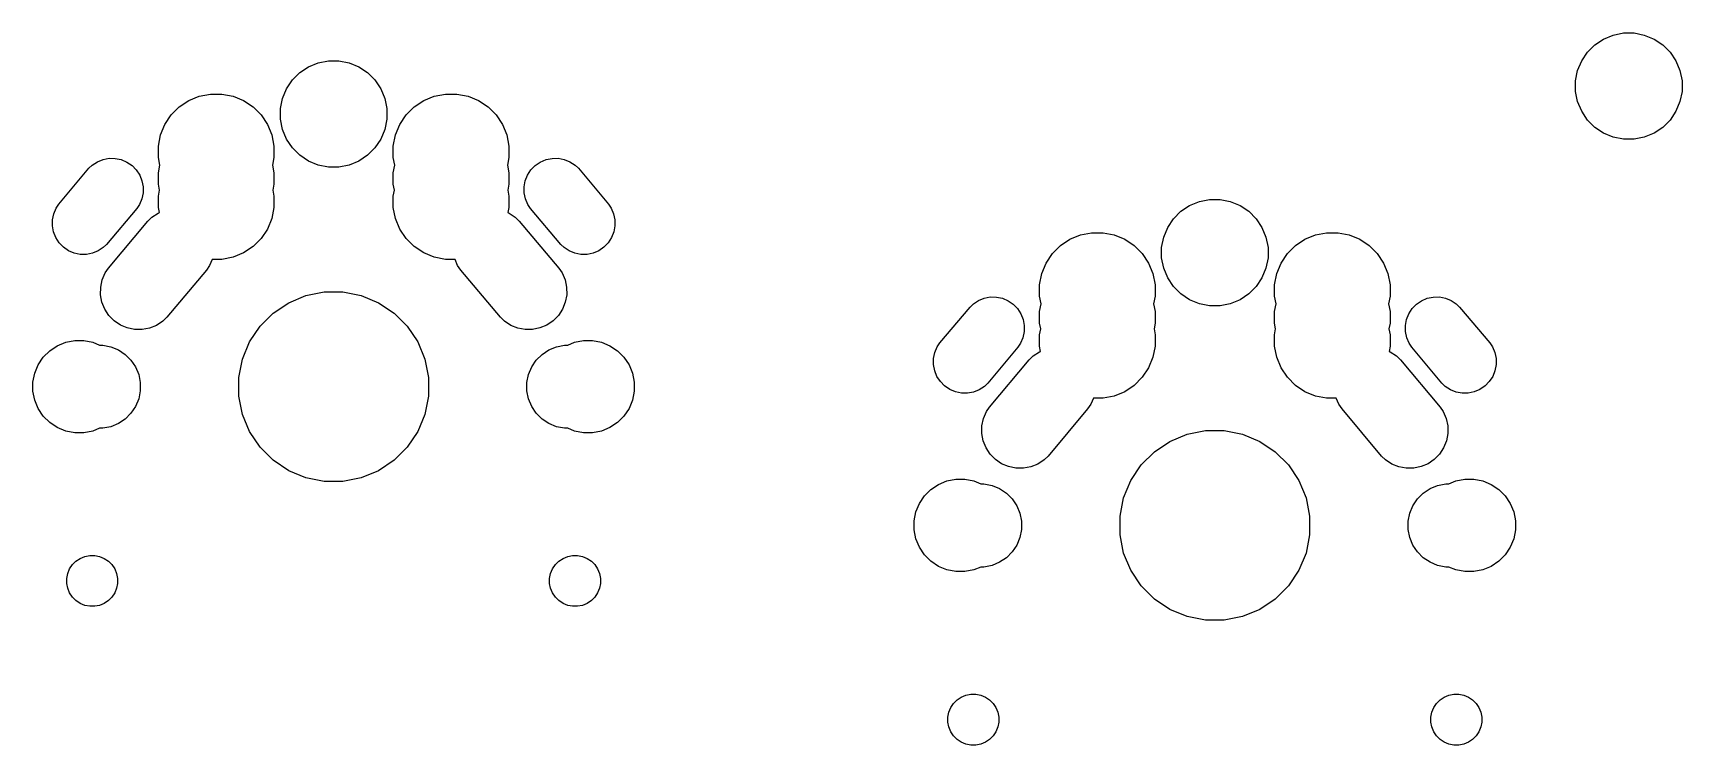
# Model space of a CAD drawing. Extents: x 38 to 192, y -155 to -33.
# Drawn here: x 117.7 to 153.35, y -111.85 to -96.45 of the extents above; entities that cross this region are included whole.
import ezdxf

# ---------------------------------------------------------------- set-up
doc = ezdxf.new("R2010")
doc.units = 0
doc.layers.add('BLACK', color=7, linetype='CONTINUOUS')

msp = doc.modelspace()

# ---------------------------------------------------------------- linework, layer by layer
at = {"layer": 'BLACK', "linetype": 'CONTINUOUS'}
for p, q in [((151.467, -96.7067), (151.655, -96.5809)), ((151.655, -96.5809), (151.865, -96.4942)), ((151.865, -96.4942), (152.087, -96.45)), ((152.087, -96.45), (152.313, -96.45)), ((152.313, -96.45), (152.535, -96.4942)), ((152.535, -96.4942), (152.745, -96.5809)), ((152.745, -96.5809), (152.933, -96.7067)), ((151.181, -97.0553), (151.307, -96.8669)), ((151.307, -96.8669), (151.467, -96.7067)), ((152.933, -96.7067), (153.093, -96.8669)), ((153.093, -96.8669), (153.219, -97.0553)), ((123.307, -97.4669), (123.467, -97.3067)), ((123.467, -97.3067), (123.655, -97.1809)), ((123.655, -97.1809), (123.865, -97.0942)), ((123.865, -97.0942), (124.087, -97.05)), ((124.087, -97.05), (124.313, -97.05)), ((124.313, -97.05), (124.535, -97.0942)), ((124.535, -97.0942), (124.745, -97.1809)), ((124.745, -97.1809), (124.933, -97.3067)), ((124.933, -97.3067), (125.093, -97.4669)), ((151.05, -97.4867), (151.094, -97.2646)), ((151.094, -97.2646), (151.181, -97.0553)), ((153.219, -97.0553), (153.306, -97.2646)), ((153.306, -97.2646), (153.35, -97.4867)), ((123.094, -97.8646), (123.181, -97.6553)), ((123.181, -97.6553), (123.307, -97.4669)), ((125.093, -97.4669), (125.219, -97.6553)), ((125.219, -97.6553), (125.306, -97.8646)), ((151.05, -97.7133), (151.05, -97.4867)), ((153.35, -97.4867), (153.35, -97.7133)), ((120.863, -98.0491), (121.068, -97.9123)), ((121.068, -97.9123), (121.295, -97.818)), ((121.295, -97.818), (121.537, -97.77)), ((121.537, -97.77), (121.783, -97.77)), ((121.783, -97.77), (122.025, -97.818)), ((122.025, -97.818), (122.252, -97.9123)), ((122.252, -97.9123), (122.457, -98.0491)), ((123.05, -98.0867), (123.094, -97.8646)), ((125.306, -97.8646), (125.35, -98.0867)), ((125.943, -98.0491), (126.148, -97.9123)), ((126.148, -97.9123), (126.375, -97.818)), ((126.375, -97.818), (126.617, -97.77)), ((126.617, -97.77), (126.863, -97.77)), ((126.863, -97.77), (127.105, -97.818)), ((127.105, -97.818), (127.332, -97.9123)), ((127.332, -97.9123), (127.537, -98.0491)), ((151.094, -97.9354), (151.05, -97.7133)), ((151.181, -98.1447), (151.094, -97.9354)), ((153.306, -97.9354), (153.219, -98.1447)), ((153.35, -97.7133), (153.306, -97.9354)), ((120.552, -98.4279), (120.689, -98.2232)), ((120.689, -98.2232), (120.863, -98.0491)), ((122.457, -98.0491), (122.631, -98.2232)), ((122.631, -98.2232), (122.768, -98.4279)), ((123.05, -98.3133), (123.05, -98.0867)), ((123.094, -98.5354), (123.05, -98.3133)), ((125.35, -98.3133), (125.306, -98.5354)), ((125.35, -98.0867), (125.35, -98.3133)), ((125.632, -98.4279), (125.769, -98.2232)), ((125.769, -98.2232), (125.943, -98.0491)), ((127.537, -98.0491), (127.711, -98.2232)), ((127.711, -98.2232), (127.848, -98.4279)), ((151.307, -98.3331), (151.181, -98.1447)), ((151.467, -98.4933), (151.307, -98.3331)), ((153.093, -98.3331), (152.933, -98.4933)), ((153.219, -98.1447), (153.093, -98.3331)), ((120.41, -98.8969), (120.458, -98.6554)), ((120.458, -98.6554), (120.552, -98.4279)), ((122.768, -98.4279), (122.862, -98.6554)), ((122.862, -98.6554), (122.91, -98.8969)), ((123.181, -98.7447), (123.094, -98.5354)), ((123.307, -98.9331), (123.181, -98.7447)), ((125.219, -98.7447), (125.093, -98.9331)), ((125.306, -98.5354), (125.219, -98.7447)), ((125.49, -98.8969), (125.538, -98.6554)), ((125.538, -98.6554), (125.632, -98.4279)), ((127.848, -98.4279), (127.942, -98.6554)), ((127.942, -98.6554), (127.99, -98.8969)), ((151.655, -98.6191), (151.467, -98.4933)), ((151.865, -98.7058), (151.655, -98.6191)), ((152.087, -98.75), (151.865, -98.7058)), ((152.313, -98.75), (152.087, -98.75)), ((152.535, -98.7058), (152.313, -98.75)), ((152.745, -98.6191), (152.535, -98.7058)), ((152.933, -98.4933), (152.745, -98.6191)), ((120.41, -99.1431), (120.41, -98.8969)), ((122.91, -98.8969), (122.91, -99.1431)), ((123.467, -99.0933), (123.307, -98.9331)), ((123.655, -99.2191), (123.467, -99.0933)), ((124.933, -99.0933), (124.745, -99.2191)), ((125.093, -98.9331), (124.933, -99.0933)), ((125.49, -99.1431), (125.49, -98.8969)), ((127.99, -98.8969), (127.99, -99.1431)), ((118.256, -100.155), (118.91, -99.3768)), ((118.91, -99.3768), (118.981, -99.3072)), ((118.981, -99.3072), (119.092, -99.2345)), ((119.092, -99.2345), (119.216, -99.185)), ((119.216, -99.185), (119.346, -99.1604)), ((119.346, -99.1604), (119.479, -99.1619)), ((119.479, -99.1619), (119.609, -99.1893)), ((119.609, -99.1893), (119.732, -99.2415)), ((119.732, -99.2415), (119.841, -99.3165)), ((119.841, -99.3165), (119.934, -99.4116)), ((119.934, -99.4116), (120.007, -99.5229)), ((120.443, -99.31), (120.41, -99.1431)), ((120.41, -99.4769), (120.443, -99.31)), ((122.91, -99.1431), (122.877, -99.31)), ((122.877, -99.31), (122.91, -99.4769)), ((123.865, -99.3058), (123.655, -99.2191)), ((124.087, -99.35), (123.865, -99.3058)), ((124.313, -99.35), (124.087, -99.35)), ((124.535, -99.3058), (124.313, -99.35)), ((124.745, -99.2191), (124.535, -99.3058)), ((125.523, -99.31), (125.49, -99.1431)), ((125.49, -99.4769), (125.523, -99.31)), ((127.99, -99.1431), (127.957, -99.31)), ((127.957, -99.31), (127.99, -99.4769)), ((128.393, -99.5229), (128.466, -99.4116)), ((128.466, -99.4116), (128.559, -99.3165)), ((128.559, -99.3165), (128.668, -99.2415)), ((128.668, -99.2415), (128.791, -99.1893)), ((128.791, -99.1893), (128.921, -99.1619)), ((128.921, -99.1619), (129.054, -99.1604)), ((129.054, -99.1604), (129.184, -99.185)), ((129.184, -99.185), (129.308, -99.2345)), ((129.308, -99.2345), (129.419, -99.3072)), ((129.419, -99.3072), (129.49, -99.3768)), ((129.49, -99.3768), (130.144, -100.155)), ((120.007, -99.5229), (120.056, -99.6463)), ((120.056, -99.6463), (120.081, -99.777)), ((120.081, -99.777), (120.08, -99.91)), ((120.41, -99.7231), (120.41, -99.4769)), ((120.435, -99.85), (120.41, -99.7231)), ((122.91, -99.7231), (122.885, -99.85)), ((122.91, -99.4769), (122.91, -99.7231)), ((125.49, -99.7231), (125.49, -99.4769)), ((125.515, -99.85), (125.49, -99.7231)), ((127.99, -99.7231), (127.965, -99.85)), ((127.99, -99.4769), (127.99, -99.7231)), ((128.319, -99.777), (128.344, -99.6463)), ((128.32, -99.91), (128.319, -99.777)), ((128.344, -99.6463), (128.393, -99.5229)), ((118.2, -100.238), (118.256, -100.155)), ((120, -100.162), (119.944, -100.245)), ((120.052, -100.04), (120, -100.162)), ((120.08, -99.91), (120.052, -100.04)), ((120.41, -99.9769), (120.435, -99.85)), ((120.41, -100.223), (120.41, -99.9769)), ((122.885, -99.85), (122.91, -99.9769)), ((122.91, -99.9769), (122.91, -100.223)), ((125.49, -99.9769), (125.515, -99.85)), ((125.49, -100.223), (125.49, -99.9769)), ((127.965, -99.85), (127.99, -99.9769)), ((127.99, -99.9769), (127.99, -100.223)), ((128.348, -100.04), (128.32, -99.91)), ((128.4, -100.162), (128.348, -100.04)), ((128.456, -100.245), (128.4, -100.162)), ((130.144, -100.155), (130.2, -100.238)), ((142.705, -100.181), (142.915, -100.094)), ((142.915, -100.094), (143.137, -100.05)), ((143.137, -100.05), (143.363, -100.05)), ((143.363, -100.05), (143.585, -100.094)), ((143.585, -100.094), (143.795, -100.181)), ((118.119, -100.623), (118.12, -100.49)), ((118.12, -100.49), (118.148, -100.36)), ((118.148, -100.36), (118.2, -100.238)), ((119.944, -100.245), (119.29, -101.023)), ((119.33, -101.54), (120.186, -100.52)), ((120.186, -100.52), (120.273, -100.435)), ((120.273, -100.435), (120.409, -100.346)), ((120.409, -100.346), (120.433, -100.336)), ((120.433, -100.336), (120.41, -100.223)), ((122.862, -100.465), (122.768, -100.692)), ((122.91, -100.223), (122.862, -100.465)), ((125.538, -100.465), (125.49, -100.223)), ((125.632, -100.692), (125.538, -100.465)), ((127.99, -100.223), (127.967, -100.336)), ((127.967, -100.336), (127.991, -100.346)), ((127.991, -100.346), (128.127, -100.435)), ((128.127, -100.435), (128.214, -100.52)), ((128.214, -100.52), (129.07, -101.54)), ((129.11, -101.023), (128.456, -100.245)), ((130.2, -100.238), (130.252, -100.36)), ((130.252, -100.36), (130.28, -100.49)), ((130.28, -100.49), (130.281, -100.623)), ((142.231, -100.655), (142.357, -100.467)), ((142.357, -100.467), (142.517, -100.307)), ((142.517, -100.307), (142.705, -100.181)), ((143.795, -100.181), (143.983, -100.307)), ((143.983, -100.307), (144.143, -100.467)), ((144.143, -100.467), (144.269, -100.655)), ((118.144, -100.754), (118.119, -100.623)), ((118.193, -100.877), (118.144, -100.754)), ((118.266, -100.988), (118.193, -100.877)), ((122.768, -100.692), (122.631, -100.897)), ((125.769, -100.897), (125.632, -100.692)), ((130.207, -100.877), (130.134, -100.988)), ((130.256, -100.754), (130.207, -100.877)), ((130.281, -100.623), (130.256, -100.754)), ((140.118, -100.912), (140.345, -100.818)), ((140.345, -100.818), (140.587, -100.77)), ((140.587, -100.77), (140.833, -100.77)), ((140.833, -100.77), (141.075, -100.818)), ((141.075, -100.818), (141.302, -100.912)), ((142.1, -101.087), (142.144, -100.865)), ((142.144, -100.865), (142.231, -100.655)), ((144.269, -100.655), (144.356, -100.865)), ((144.356, -100.865), (144.4, -101.087)), ((145.198, -100.912), (145.425, -100.818)), ((145.425, -100.818), (145.667, -100.77)), ((145.667, -100.77), (145.913, -100.77)), ((145.913, -100.77), (146.155, -100.818)), ((146.155, -100.818), (146.382, -100.912)), ((118.359, -101.083), (118.266, -100.988)), ((118.468, -101.159), (118.359, -101.083)), ((118.591, -101.211), (118.468, -101.159)), ((118.721, -101.238), (118.591, -101.211)), ((118.854, -101.24), (118.721, -101.238)), ((118.984, -101.215), (118.854, -101.24)), ((119.108, -101.165), (118.984, -101.215)), ((119.219, -101.093), (119.108, -101.165)), ((119.29, -101.023), (119.219, -101.093)), ((122.252, -101.208), (122.025, -101.302)), ((122.457, -101.071), (122.252, -101.208)), ((122.631, -100.897), (122.457, -101.071)), ((125.943, -101.071), (125.769, -100.897)), ((126.148, -101.208), (125.943, -101.071)), ((126.375, -101.302), (126.148, -101.208)), ((129.181, -101.093), (129.11, -101.023)), ((129.292, -101.165), (129.181, -101.093)), ((129.416, -101.215), (129.292, -101.165)), ((129.546, -101.24), (129.416, -101.215)), ((129.679, -101.238), (129.546, -101.24)), ((129.809, -101.211), (129.679, -101.238)), ((129.932, -101.159), (129.809, -101.211)), ((130.041, -101.083), (129.932, -101.159)), ((130.134, -100.988), (130.041, -101.083)), ((139.602, -101.428), (139.739, -101.223)), ((139.739, -101.223), (139.913, -101.049)), ((139.913, -101.049), (140.118, -100.912)), ((141.302, -100.912), (141.507, -101.049)), ((141.507, -101.049), (141.681, -101.223)), ((141.681, -101.223), (141.818, -101.428)), ((142.1, -101.313), (142.1, -101.087)), ((144.4, -101.087), (144.4, -101.313)), ((144.682, -101.428), (144.819, -101.223)), ((144.819, -101.223), (144.993, -101.049)), ((144.993, -101.049), (145.198, -100.912)), ((146.382, -100.912), (146.587, -101.049)), ((146.587, -101.049), (146.761, -101.223)), ((146.761, -101.223), (146.898, -101.428)), ((119.261, -101.64), (119.33, -101.54)), ((121.45, -101.58), (120.594, -102.6)), ((121.519, -101.48), (121.45, -101.58)), ((121.574, -101.35), (121.519, -101.48)), ((121.783, -101.35), (121.574, -101.35)), ((122.025, -101.302), (121.783, -101.35)), ((126.617, -101.35), (126.375, -101.302)), ((126.826, -101.35), (126.617, -101.35)), ((126.881, -101.48), (126.826, -101.35)), ((126.95, -101.58), (126.881, -101.48)), ((127.806, -102.6), (126.95, -101.58)), ((129.07, -101.54), (129.139, -101.64)), ((139.508, -101.655), (139.602, -101.428)), ((141.818, -101.428), (141.912, -101.655)), ((142.144, -101.535), (142.1, -101.313)), ((142.231, -101.745), (142.144, -101.535)), ((144.356, -101.535), (144.269, -101.745)), ((144.4, -101.313), (144.356, -101.535)), ((144.588, -101.655), (144.682, -101.428)), ((146.898, -101.428), (146.992, -101.655)), ((119.162, -102.111), (119.164, -101.949)), ((119.164, -101.949), (119.198, -101.789)), ((119.198, -101.789), (119.261, -101.64)), ((129.139, -101.64), (129.202, -101.789)), ((129.202, -101.789), (129.236, -101.949)), ((129.236, -101.949), (129.238, -102.111)), ((139.46, -101.897), (139.508, -101.655)), ((139.46, -102.143), (139.46, -101.897)), ((141.912, -101.655), (141.96, -101.897)), ((141.96, -101.897), (141.96, -102.143)), ((142.357, -101.933), (142.231, -101.745)), ((142.517, -102.093), (142.357, -101.933)), ((144.143, -101.933), (143.983, -102.093)), ((144.269, -101.745), (144.143, -101.933)), ((144.54, -101.897), (144.588, -101.655)), ((144.54, -102.143), (144.54, -101.897)), ((146.992, -101.655), (147.04, -101.897)), ((147.04, -101.897), (147.04, -102.143)), ((119.192, -102.271), (119.162, -102.111)), ((119.253, -102.422), (119.192, -102.271)), ((122.893, -102.508), (123.229, -102.283)), ((123.229, -102.283), (123.602, -102.129)), ((123.602, -102.129), (123.998, -102.05)), ((123.998, -102.05), (124.402, -102.05)), ((124.402, -102.05), (124.798, -102.129)), ((124.798, -102.129), (125.171, -102.283)), ((125.171, -102.283), (125.507, -102.508)), ((129.208, -102.271), (129.147, -102.422)), ((129.238, -102.111), (129.208, -102.271)), ((137.96, -102.377), (138.031, -102.307)), ((138.031, -102.307), (138.142, -102.234)), ((138.142, -102.234), (138.266, -102.185)), ((138.266, -102.185), (138.396, -102.16)), ((138.396, -102.16), (138.529, -102.162)), ((138.529, -102.162), (138.659, -102.189)), ((138.659, -102.189), (138.782, -102.241)), ((138.782, -102.241), (138.891, -102.317)), ((139.493, -102.31), (139.46, -102.143)), ((139.46, -102.477), (139.493, -102.31)), ((141.96, -102.143), (141.927, -102.31)), ((141.927, -102.31), (141.96, -102.477)), ((142.705, -102.219), (142.517, -102.093)), ((142.915, -102.306), (142.705, -102.219)), ((143.137, -102.35), (142.915, -102.306)), ((143.585, -102.306), (143.363, -102.35)), ((143.795, -102.219), (143.585, -102.306)), ((143.983, -102.093), (143.795, -102.219)), ((144.573, -102.31), (144.54, -102.143)), ((144.54, -102.477), (144.573, -102.31)), ((147.04, -102.143), (147.007, -102.31)), ((147.007, -102.31), (147.04, -102.477)), ((147.609, -102.317), (147.718, -102.241)), ((147.718, -102.241), (147.841, -102.189)), ((147.841, -102.189), (147.971, -102.162)), ((147.971, -102.162), (148.104, -102.16)), ((148.104, -102.16), (148.234, -102.185)), ((148.234, -102.185), (148.358, -102.234)), ((148.358, -102.234), (148.469, -102.307)), ((148.469, -102.307), (148.54, -102.377)), ((119.342, -102.558), (119.253, -102.422)), ((119.455, -102.674), (119.342, -102.558)), ((120.594, -102.6), (120.507, -102.685)), ((122.608, -102.793), (122.893, -102.508)), ((125.507, -102.508), (125.792, -102.793)), ((127.893, -102.685), (127.806, -102.6)), ((129.058, -102.558), (128.945, -102.674)), ((129.147, -102.422), (129.058, -102.558)), ((137.306, -103.155), (137.96, -102.377)), ((138.891, -102.317), (138.984, -102.412)), ((138.984, -102.412), (139.057, -102.523)), ((139.057, -102.523), (139.106, -102.646)), ((139.106, -102.646), (139.131, -102.777)), ((139.46, -102.723), (139.46, -102.477)), ((141.96, -102.477), (141.96, -102.723)), ((143.363, -102.35), (143.137, -102.35)), ((144.54, -102.723), (144.54, -102.477)), ((147.04, -102.477), (147.04, -102.723)), ((147.369, -102.777), (147.394, -102.646)), ((147.394, -102.646), (147.443, -102.523)), ((147.443, -102.523), (147.516, -102.412)), ((147.516, -102.412), (147.609, -102.317)), ((148.54, -102.377), (149.194, -103.155)), ((119.59, -102.766), (119.455, -102.674)), ((119.739, -102.829), (119.59, -102.766)), ((119.898, -102.863), (119.739, -102.829)), ((120.061, -102.865), (119.898, -102.863)), ((120.22, -102.835), (120.061, -102.865)), ((120.371, -102.774), (120.22, -102.835)), ((120.507, -102.685), (120.371, -102.774)), ((122.383, -103.129), (122.608, -102.793)), ((125.792, -102.793), (126.017, -103.129)), ((128.029, -102.774), (127.893, -102.685)), ((128.18, -102.835), (128.029, -102.774)), ((128.339, -102.865), (128.18, -102.835)), ((128.502, -102.863), (128.339, -102.865)), ((128.661, -102.829), (128.502, -102.863)), ((128.81, -102.766), (128.661, -102.829)), ((128.945, -102.674), (128.81, -102.766)), ((139.13, -102.91), (139.102, -103.04)), ((139.131, -102.777), (139.13, -102.91)), ((139.485, -102.85), (139.46, -102.723)), ((139.46, -102.977), (139.485, -102.85)), ((139.46, -103.223), (139.46, -102.977)), ((141.96, -102.723), (141.935, -102.85)), ((141.935, -102.85), (141.96, -102.977)), ((141.96, -102.977), (141.96, -103.223)), ((144.565, -102.85), (144.54, -102.723)), ((144.54, -102.977), (144.565, -102.85)), ((144.54, -103.223), (144.54, -102.977)), ((147.04, -102.723), (147.015, -102.85)), ((147.015, -102.85), (147.04, -102.977)), ((147.04, -102.977), (147.04, -103.223)), ((147.37, -102.91), (147.369, -102.777)), ((147.398, -103.04), (147.37, -102.91)), ((117.923, -103.463), (118.063, -103.323)), ((118.063, -103.323), (118.226, -103.214)), ((118.226, -103.214), (118.408, -103.138)), ((118.408, -103.138), (118.602, -103.1)), ((118.602, -103.1), (118.798, -103.1)), ((118.798, -103.1), (118.992, -103.138)), ((118.992, -103.138), (119.14, -103.2)), ((119.14, -103.2), (119.209, -103.2)), ((119.209, -103.2), (119.383, -103.235)), ((119.383, -103.235), (119.546, -103.302)), ((119.546, -103.302), (119.694, -103.401)), ((122.229, -103.502), (122.383, -103.129)), ((126.017, -103.129), (126.171, -103.502)), ((128.706, -103.401), (128.854, -103.302)), ((128.854, -103.302), (129.017, -103.235)), ((129.017, -103.235), (129.191, -103.2)), ((129.191, -103.2), (129.26, -103.2)), ((129.26, -103.2), (129.408, -103.138)), ((129.408, -103.138), (129.602, -103.1)), ((129.602, -103.1), (129.798, -103.1)), ((129.798, -103.1), (129.992, -103.138)), ((129.992, -103.138), (130.174, -103.214)), ((130.174, -103.214), (130.337, -103.323)), ((130.337, -103.323), (130.477, -103.463)), ((137.17, -103.49), (137.198, -103.36)), ((137.198, -103.36), (137.25, -103.238)), ((137.25, -103.238), (137.306, -103.155)), ((138.994, -103.245), (138.34, -104.023)), ((139.05, -103.162), (138.994, -103.245)), ((139.102, -103.04), (139.05, -103.162)), ((139.323, -103.435), (139.459, -103.346)), ((139.459, -103.346), (139.483, -103.336)), ((139.483, -103.336), (139.46, -103.223)), ((141.96, -103.223), (141.912, -103.465)), ((144.588, -103.465), (144.54, -103.223)), ((147.04, -103.223), (147.017, -103.336)), ((147.017, -103.336), (147.041, -103.346)), ((147.041, -103.346), (147.177, -103.435)), ((147.45, -103.162), (147.398, -103.04)), ((147.506, -103.245), (147.45, -103.162)), ((148.16, -104.023), (147.506, -103.245)), ((149.194, -103.155), (149.25, -103.238)), ((149.25, -103.238), (149.302, -103.36)), ((149.302, -103.36), (149.33, -103.49)), ((117.738, -103.808), (117.814, -103.626)), ((117.814, -103.626), (117.923, -103.463)), ((119.694, -103.401), (119.819, -103.526)), ((119.819, -103.526), (119.918, -103.674)), ((119.918, -103.674), (119.985, -103.837)), ((122.15, -103.898), (122.229, -103.502)), ((126.171, -103.502), (126.25, -103.898)), ((128.415, -103.837), (128.482, -103.674)), ((128.482, -103.674), (128.581, -103.526)), ((128.581, -103.526), (128.706, -103.401)), ((130.477, -103.463), (130.586, -103.626)), ((130.586, -103.626), (130.662, -103.808)), ((137.169, -103.623), (137.17, -103.49)), ((137.194, -103.754), (137.169, -103.623)), ((138.38, -104.54), (139.236, -103.52)), ((139.236, -103.52), (139.323, -103.435)), ((141.818, -103.692), (141.681, -103.897)), ((141.912, -103.465), (141.818, -103.692)), ((144.682, -103.692), (144.588, -103.465)), ((144.819, -103.897), (144.682, -103.692)), ((147.177, -103.435), (147.264, -103.52)), ((147.264, -103.52), (148.12, -104.54)), ((149.331, -103.623), (149.306, -103.754)), ((149.33, -103.49), (149.331, -103.623)), ((117.7, -104.002), (117.738, -103.808)), ((117.7, -104.198), (117.7, -104.002)), ((119.985, -103.837), (120.02, -104.011)), ((120.02, -104.011), (120.02, -104.189)), ((122.15, -104.302), (122.15, -103.898)), ((126.25, -103.898), (126.25, -104.302)), ((128.38, -104.011), (128.415, -103.837)), ((128.38, -104.189), (128.38, -104.011)), ((130.662, -103.808), (130.7, -104.002)), ((130.7, -104.002), (130.7, -104.198)), ((137.243, -103.877), (137.194, -103.754)), ((137.316, -103.988), (137.243, -103.877)), ((137.409, -104.083), (137.316, -103.988)), ((137.518, -104.159), (137.409, -104.083)), ((138.269, -104.093), (138.158, -104.165)), ((138.34, -104.023), (138.269, -104.093)), ((141.507, -104.071), (141.302, -104.208)), ((141.681, -103.897), (141.507, -104.071)), ((144.993, -104.071), (144.819, -103.897)), ((145.198, -104.208), (144.993, -104.071)), ((148.231, -104.093), (148.16, -104.023)), ((148.342, -104.165), (148.231, -104.093)), ((149.091, -104.083), (148.982, -104.159)), ((149.184, -103.988), (149.091, -104.083)), ((149.257, -103.877), (149.184, -103.988)), ((149.306, -103.754), (149.257, -103.877)), ((117.738, -104.392), (117.7, -104.198)), ((117.814, -104.574), (117.738, -104.392)), ((119.985, -104.363), (119.918, -104.526)), ((120.02, -104.189), (119.985, -104.363)), ((122.229, -104.698), (122.15, -104.302)), ((126.25, -104.302), (126.171, -104.698)), ((128.415, -104.363), (128.38, -104.189)), ((128.482, -104.526), (128.415, -104.363)), ((130.662, -104.392), (130.586, -104.574)), ((130.7, -104.198), (130.662, -104.392)), ((137.641, -104.211), (137.518, -104.159)), ((137.771, -104.238), (137.641, -104.211)), ((137.904, -104.24), (137.771, -104.238)), ((138.034, -104.215), (137.904, -104.24)), ((138.158, -104.165), (138.034, -104.215)), ((140.624, -104.35), (140.569, -104.48)), ((140.833, -104.35), (140.624, -104.35)), ((141.075, -104.302), (140.833, -104.35)), ((141.302, -104.208), (141.075, -104.302)), ((145.425, -104.302), (145.198, -104.208)), ((145.667, -104.35), (145.425, -104.302)), ((145.876, -104.35), (145.667, -104.35)), ((145.931, -104.48), (145.876, -104.35)), ((148.466, -104.215), (148.342, -104.165)), ((148.596, -104.24), (148.466, -104.215)), ((148.729, -104.238), (148.596, -104.24)), ((148.859, -104.211), (148.729, -104.238)), ((148.982, -104.159), (148.859, -104.211)), ((117.923, -104.737), (117.814, -104.574)), ((118.063, -104.877), (117.923, -104.737)), ((119.694, -104.799), (119.546, -104.898)), ((119.819, -104.674), (119.694, -104.799)), ((119.918, -104.526), (119.819, -104.674)), ((122.383, -105.071), (122.229, -104.698)), ((126.171, -104.698), (126.017, -105.071)), ((128.581, -104.674), (128.482, -104.526)), ((128.706, -104.799), (128.581, -104.674)), ((128.854, -104.898), (128.706, -104.799)), ((130.477, -104.737), (130.337, -104.877)), ((130.586, -104.574), (130.477, -104.737)), ((138.214, -104.949), (138.248, -104.789)), ((138.248, -104.789), (138.311, -104.64)), ((138.311, -104.64), (138.38, -104.54)), ((140.5, -104.58), (139.644, -105.6)), ((140.569, -104.48), (140.5, -104.58)), ((146, -104.58), (145.931, -104.48)), ((146.856, -105.6), (146, -104.58)), ((148.12, -104.54), (148.189, -104.64)), ((148.189, -104.64), (148.252, -104.789)), ((148.252, -104.789), (148.286, -104.949)), ((118.226, -104.986), (118.063, -104.877)), ((118.408, -105.062), (118.226, -104.986)), ((118.602, -105.1), (118.408, -105.062)), ((118.798, -105.1), (118.602, -105.1)), ((118.992, -105.062), (118.798, -105.1)), ((119.14, -105), (118.992, -105.062)), ((119.209, -105), (119.14, -105)), ((119.383, -104.965), (119.209, -105)), ((119.546, -104.898), (119.383, -104.965)), ((122.608, -105.407), (122.383, -105.071)), ((126.017, -105.071), (125.792, -105.407)), ((129.017, -104.965), (128.854, -104.898)), ((129.191, -105), (129.017, -104.965)), ((129.26, -105), (129.191, -105)), ((129.408, -105.062), (129.26, -105)), ((129.602, -105.1), (129.408, -105.062)), ((129.798, -105.1), (129.602, -105.1)), ((129.992, -105.062), (129.798, -105.1)), ((130.174, -104.986), (129.992, -105.062)), ((130.337, -104.877), (130.174, -104.986)), ((138.212, -105.111), (138.214, -104.949)), ((138.242, -105.271), (138.212, -105.111)), ((142.279, -105.283), (142.652, -105.129)), ((142.652, -105.129), (143.048, -105.05)), ((143.048, -105.05), (143.452, -105.05)), ((143.452, -105.05), (143.848, -105.129)), ((143.848, -105.129), (144.221, -105.283)), ((148.288, -105.111), (148.258, -105.271)), ((148.286, -104.949), (148.288, -105.111)), ((122.893, -105.692), (122.608, -105.407)), ((125.792, -105.407), (125.507, -105.692)), ((138.303, -105.422), (138.242, -105.271)), ((138.392, -105.558), (138.303, -105.422)), ((141.658, -105.793), (141.943, -105.508)), ((141.943, -105.508), (142.279, -105.283)), ((144.221, -105.283), (144.557, -105.508)), ((144.557, -105.508), (144.842, -105.793)), ((148.197, -105.422), (148.108, -105.558)), ((148.258, -105.271), (148.197, -105.422)), ((123.229, -105.917), (122.893, -105.692)), ((125.507, -105.692), (125.171, -105.917)), ((138.505, -105.674), (138.392, -105.558)), ((138.64, -105.766), (138.505, -105.674)), ((138.789, -105.829), (138.64, -105.766)), ((138.948, -105.863), (138.789, -105.829)), ((139.111, -105.865), (138.948, -105.863)), ((139.27, -105.835), (139.111, -105.865)), ((139.421, -105.774), (139.27, -105.835)), ((139.557, -105.685), (139.421, -105.774)), ((139.644, -105.6), (139.557, -105.685)), ((141.433, -106.129), (141.658, -105.793)), ((144.842, -105.793), (145.067, -106.129)), ((146.943, -105.685), (146.856, -105.6)), ((147.079, -105.774), (146.943, -105.685)), ((147.23, -105.835), (147.079, -105.774)), ((147.389, -105.865), (147.23, -105.835)), ((147.552, -105.863), (147.389, -105.865)), ((147.711, -105.829), (147.552, -105.863)), ((147.86, -105.766), (147.711, -105.829)), ((147.995, -105.674), (147.86, -105.766)), ((148.108, -105.558), (147.995, -105.674)), ((123.602, -106.071), (123.229, -105.917)), ((123.998, -106.15), (123.602, -106.071)), ((124.402, -106.15), (123.998, -106.15)), ((124.798, -106.071), (124.402, -106.15)), ((125.171, -105.917), (124.798, -106.071)), ((137.113, -106.323), (137.276, -106.214)), ((137.276, -106.214), (137.458, -106.138)), ((137.458, -106.138), (137.652, -106.1)), ((137.652, -106.1), (137.848, -106.1)), ((137.848, -106.1), (138.042, -106.138)), ((138.042, -106.138), (138.19, -106.2)), ((138.19, -106.2), (138.259, -106.2)), ((138.259, -106.2), (138.433, -106.235)), ((138.433, -106.235), (138.596, -106.302)), ((141.279, -106.502), (141.433, -106.129)), ((145.067, -106.129), (145.221, -106.502)), ((147.904, -106.302), (148.067, -106.235)), ((148.067, -106.235), (148.241, -106.2)), ((148.241, -106.2), (148.31, -106.2)), ((148.31, -106.2), (148.458, -106.138)), ((148.458, -106.138), (148.652, -106.1)), ((148.652, -106.1), (148.848, -106.1)), ((148.848, -106.1), (149.042, -106.138)), ((149.042, -106.138), (149.224, -106.214)), ((149.224, -106.214), (149.387, -106.323)), ((136.864, -106.626), (136.973, -106.463)), ((136.973, -106.463), (137.113, -106.323)), ((138.596, -106.302), (138.744, -106.401)), ((138.744, -106.401), (138.869, -106.526)), ((138.869, -106.526), (138.968, -106.674)), ((141.2, -106.898), (141.279, -106.502)), ((145.221, -106.502), (145.3, -106.898)), ((147.532, -106.674), (147.631, -106.526)), ((147.631, -106.526), (147.756, -106.401)), ((147.756, -106.401), (147.904, -106.302)), ((149.387, -106.323), (149.527, -106.463)), ((149.527, -106.463), (149.636, -106.626)), ((136.75, -107.002), (136.788, -106.808)), ((136.788, -106.808), (136.864, -106.626)), ((138.968, -106.674), (139.035, -106.837)), ((139.035, -106.837), (139.07, -107.011)), ((141.2, -107.302), (141.2, -106.898)), ((145.3, -106.898), (145.3, -107.302)), ((147.43, -107.011), (147.465, -106.837)), ((147.465, -106.837), (147.532, -106.674)), ((149.636, -106.626), (149.712, -106.808)), ((149.712, -106.808), (149.75, -107.002)), ((136.75, -107.198), (136.75, -107.002)), ((136.788, -107.392), (136.75, -107.198)), ((139.07, -107.189), (139.035, -107.363)), ((139.07, -107.011), (139.07, -107.189)), ((141.279, -107.698), (141.2, -107.302)), ((145.3, -107.302), (145.221, -107.698)), ((147.43, -107.189), (147.43, -107.011)), ((147.465, -107.363), (147.43, -107.189)), ((149.75, -107.198), (149.712, -107.392)), ((149.75, -107.002), (149.75, -107.198)), ((136.864, -107.574), (136.788, -107.392)), ((136.973, -107.737), (136.864, -107.574)), ((138.968, -107.526), (138.869, -107.674)), ((139.035, -107.363), (138.968, -107.526)), ((147.532, -107.526), (147.465, -107.363)), ((147.631, -107.674), (147.532, -107.526)), ((149.636, -107.574), (149.527, -107.737)), ((149.712, -107.392), (149.636, -107.574)), ((118.493, -108.039), (118.553, -107.949)), ((118.553, -107.949), (118.629, -107.873)), ((118.629, -107.873), (118.719, -107.813)), ((118.719, -107.813), (118.82, -107.771)), ((118.82, -107.771), (118.926, -107.75)), ((118.926, -107.75), (119.034, -107.75)), ((119.034, -107.75), (119.14, -107.771)), ((119.14, -107.771), (119.241, -107.813)), ((119.241, -107.813), (119.331, -107.873)), ((119.331, -107.873), (119.407, -107.949)), ((119.407, -107.949), (119.467, -108.039)), ((128.933, -108.039), (128.993, -107.949)), ((128.993, -107.949), (129.069, -107.873)), ((129.069, -107.873), (129.159, -107.813)), ((129.159, -107.813), (129.26, -107.771)), ((129.26, -107.771), (129.366, -107.75)), ((129.366, -107.75), (129.474, -107.75)), ((129.474, -107.75), (129.58, -107.771)), ((129.58, -107.771), (129.681, -107.813)), ((129.681, -107.813), (129.771, -107.873)), ((129.771, -107.873), (129.847, -107.949)), ((129.847, -107.949), (129.907, -108.039)), ((137.113, -107.877), (136.973, -107.737)), ((137.276, -107.986), (137.113, -107.877)), ((137.458, -108.062), (137.276, -107.986)), ((138.19, -108), (138.042, -108.062)), ((138.259, -108), (138.19, -108)), ((138.433, -107.965), (138.259, -108)), ((138.596, -107.898), (138.433, -107.965)), ((138.744, -107.799), (138.596, -107.898)), ((138.869, -107.674), (138.744, -107.799)), ((141.433, -108.071), (141.279, -107.698)), ((145.221, -107.698), (145.067, -108.071)), ((147.756, -107.799), (147.631, -107.674)), ((147.904, -107.898), (147.756, -107.799)), ((148.067, -107.965), (147.904, -107.898)), ((148.241, -108), (148.067, -107.965)), ((148.31, -108), (148.241, -108)), ((148.458, -108.062), (148.31, -108)), ((149.224, -107.986), (149.042, -108.062)), ((149.387, -107.877), (149.224, -107.986)), ((149.527, -107.737), (149.387, -107.877)), ((118.43, -108.246), (118.451, -108.14)), ((118.43, -108.354), (118.43, -108.246)), ((118.451, -108.46), (118.43, -108.354)), ((118.451, -108.14), (118.493, -108.039)), ((119.467, -108.039), (119.509, -108.14)), ((119.509, -108.14), (119.53, -108.246)), ((119.53, -108.354), (119.509, -108.46)), ((119.53, -108.246), (119.53, -108.354)), ((128.87, -108.246), (128.891, -108.14)), ((128.87, -108.354), (128.87, -108.246)), ((128.891, -108.46), (128.87, -108.354)), ((128.891, -108.14), (128.933, -108.039)), ((129.907, -108.039), (129.949, -108.14)), ((129.949, -108.14), (129.97, -108.246)), ((129.97, -108.354), (129.949, -108.46)), ((129.97, -108.246), (129.97, -108.354)), ((137.652, -108.1), (137.458, -108.062)), ((137.848, -108.1), (137.652, -108.1)), ((138.042, -108.062), (137.848, -108.1)), ((141.658, -108.407), (141.433, -108.071)), ((145.067, -108.071), (144.842, -108.407)), ((148.652, -108.1), (148.458, -108.062)), ((148.848, -108.1), (148.652, -108.1)), ((149.042, -108.062), (148.848, -108.1)), ((118.493, -108.561), (118.451, -108.46)), ((118.553, -108.651), (118.493, -108.561)), ((118.629, -108.727), (118.553, -108.651)), ((118.719, -108.787), (118.629, -108.727)), ((119.331, -108.727), (119.241, -108.787)), ((119.407, -108.651), (119.331, -108.727)), ((119.467, -108.561), (119.407, -108.651)), ((119.509, -108.46), (119.467, -108.561)), ((128.933, -108.561), (128.891, -108.46)), ((128.993, -108.651), (128.933, -108.561)), ((129.069, -108.727), (128.993, -108.651)), ((129.159, -108.787), (129.069, -108.727)), ((129.771, -108.727), (129.681, -108.787)), ((129.847, -108.651), (129.771, -108.727)), ((129.907, -108.561), (129.847, -108.651)), ((129.949, -108.46), (129.907, -108.561)), ((141.943, -108.692), (141.658, -108.407)), ((142.279, -108.917), (141.943, -108.692)), ((144.557, -108.692), (144.221, -108.917)), ((144.842, -108.407), (144.557, -108.692)), ((118.82, -108.829), (118.719, -108.787)), ((118.926, -108.85), (118.82, -108.829)), ((119.034, -108.85), (118.926, -108.85)), ((119.14, -108.829), (119.034, -108.85)), ((119.241, -108.787), (119.14, -108.829)), ((129.26, -108.829), (129.159, -108.787)), ((129.366, -108.85), (129.26, -108.829)), ((129.474, -108.85), (129.366, -108.85)), ((129.58, -108.829), (129.474, -108.85)), ((129.681, -108.787), (129.58, -108.829)), ((142.652, -109.071), (142.279, -108.917)), ((143.048, -109.15), (142.652, -109.071)), ((143.848, -109.071), (143.452, -109.15)), ((144.221, -108.917), (143.848, -109.071)), ((143.452, -109.15), (143.048, -109.15)), ((137.679, -110.873), (137.769, -110.813)), ((137.769, -110.813), (137.87, -110.771)), ((137.87, -110.771), (137.976, -110.75)), ((137.976, -110.75), (138.084, -110.75)), ((138.084, -110.75), (138.19, -110.771)), ((138.19, -110.771), (138.291, -110.813)), ((138.291, -110.813), (138.381, -110.873)), ((148.119, -110.873), (148.209, -110.813)), ((148.209, -110.813), (148.31, -110.771)), ((148.31, -110.771), (148.416, -110.75)), ((148.416, -110.75), (148.524, -110.75)), ((148.524, -110.75), (148.63, -110.771)), ((148.63, -110.771), (148.731, -110.813)), ((148.731, -110.813), (148.821, -110.873)), ((137.48, -111.246), (137.501, -111.14)), ((137.501, -111.14), (137.543, -111.039)), ((137.543, -111.039), (137.603, -110.949)), ((137.603, -110.949), (137.679, -110.873)), ((138.381, -110.873), (138.457, -110.949)), ((138.457, -110.949), (138.517, -111.039)), ((138.517, -111.039), (138.559, -111.14)), ((138.559, -111.14), (138.58, -111.246)), ((147.92, -111.246), (147.941, -111.14)), ((147.941, -111.14), (147.983, -111.039)), ((147.983, -111.039), (148.043, -110.949)), ((148.043, -110.949), (148.119, -110.873)), ((148.821, -110.873), (148.897, -110.949)), ((148.897, -110.949), (148.957, -111.039)), ((148.957, -111.039), (148.999, -111.14)), ((148.999, -111.14), (149.02, -111.246)), ((137.48, -111.354), (137.48, -111.246)), ((137.501, -111.46), (137.48, -111.354)), ((137.543, -111.561), (137.501, -111.46)), ((137.603, -111.651), (137.543, -111.561)), ((138.517, -111.561), (138.457, -111.651)), ((138.559, -111.46), (138.517, -111.561)), ((138.58, -111.354), (138.559, -111.46)), ((138.58, -111.246), (138.58, -111.354)), ((147.92, -111.354), (147.92, -111.246)), ((147.941, -111.46), (147.92, -111.354)), ((147.983, -111.561), (147.941, -111.46)), ((148.043, -111.651), (147.983, -111.561)), ((148.957, -111.561), (148.897, -111.651)), ((148.999, -111.46), (148.957, -111.561)), ((149.02, -111.354), (148.999, -111.46)), ((149.02, -111.246), (149.02, -111.354)), ((137.679, -111.727), (137.603, -111.651)), ((137.769, -111.787), (137.679, -111.727)), ((137.87, -111.829), (137.769, -111.787)), ((137.976, -111.85), (137.87, -111.829)), ((138.084, -111.85), (137.976, -111.85)), ((138.19, -111.829), (138.084, -111.85)), ((138.291, -111.787), (138.19, -111.829)), ((138.381, -111.727), (138.291, -111.787)), ((138.457, -111.651), (138.381, -111.727)), ((148.119, -111.727), (148.043, -111.651)), ((148.209, -111.787), (148.119, -111.727)), ((148.31, -111.829), (148.209, -111.787)), ((148.416, -111.85), (148.31, -111.829)), ((148.524, -111.85), (148.416, -111.85)), ((148.63, -111.829), (148.524, -111.85)), ((148.731, -111.787), (148.63, -111.829)), ((148.821, -111.727), (148.731, -111.787)), ((148.897, -111.651), (148.821, -111.727))]:
    msp.add_line(p, q, dxfattribs=at)

doc.saveas('drawing.dxf')
